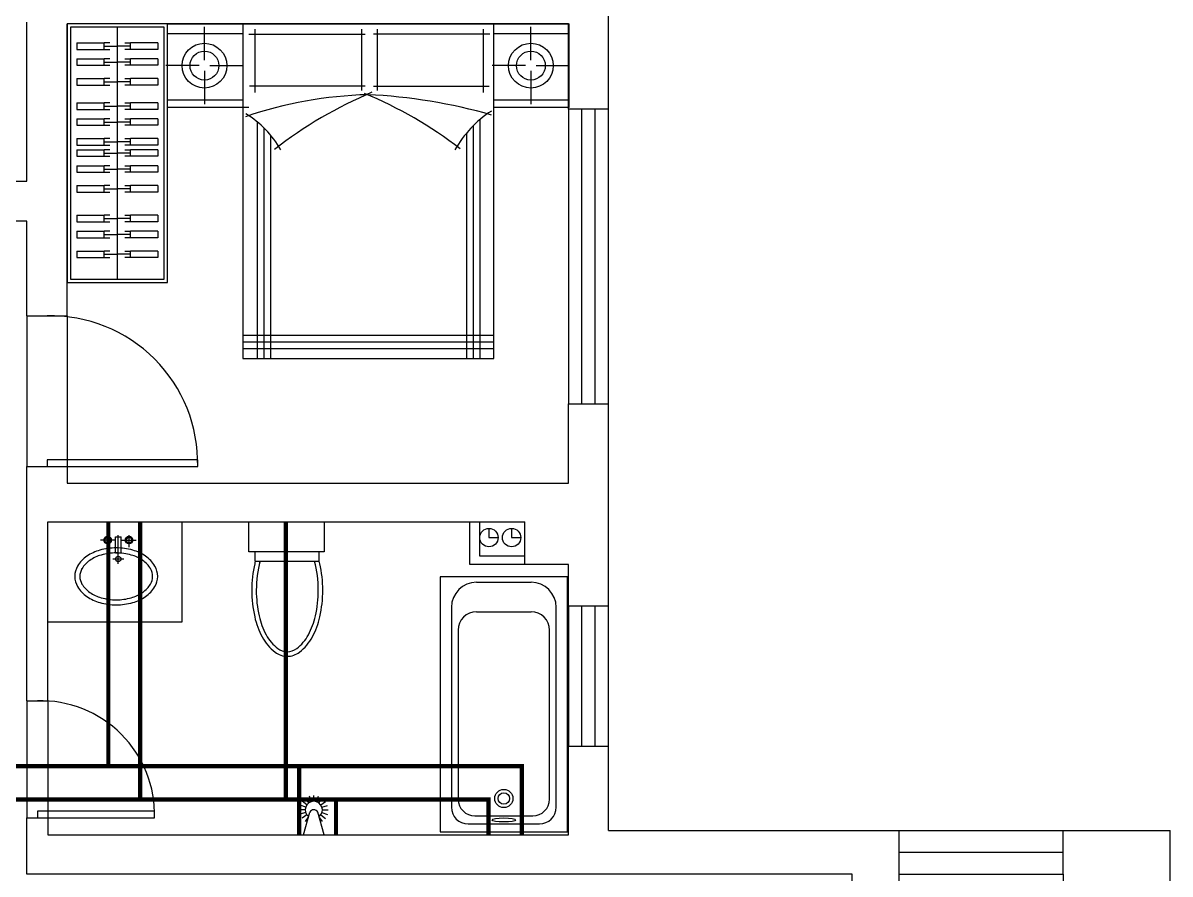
# Model space of a CAD drawing. Header units: millimetres. Extents: x -1705246 to 222838, y -3231245 to 126310.
# Drawn here: x 202090 to 208942, y 3425 to 8510 of the extents above; entities that cross this region are included whole.
import ezdxf

# ---------------------------------------------------------------- set-up
doc = ezdxf.new("R2010")
doc.units = ezdxf.units.MM
doc.linetypes.add('ACAD_ISO03W100', pattern=[30, 12, -18])
for name, color, linetype in [('016-P平面家具', 1, 'Continuous'), ('250', 250, 'Continuous'), ('家具', 1, 'Continuous'), ('家具内线', 8, 'Continuous'), ('家具外线', 1, 'Continuous')]:
    doc.layers.add(name, color=color, linetype=linetype)
doc.linetypes.add('FENCELINE1', pattern='A,6.35,-2.54,[133,ltypeshp.shx,S=2.54,R=0,X=-2.54,Y=0],-2.54,25.4', length=36.83)

msp = doc.modelspace()

# ---------------------------------------------------------------- linework, layer by layer
at = {"color": 250}
for p, q in [((205588.3, 7995), (205588.3, 8745)), ((202113.3, 7565), (202113.3, 8515)), ((205348.3, 8505), (202353.3, 8505)), ((202353.3, 6760), (202353.3, 8505)), ((202953.3, 8505), (202353.3, 8505)), ((202353.3, 8505), (202353.3, 6960)), ((202953.3, 6960), (202953.3, 8505)), ((205348.3, 7995), (205348.3, 8505)), ((202933.3, 8485), (202373.3, 8485)), ((202373.3, 8485), (202373.3, 6980)), ((202653.3, 8485), (202653.3, 6980)), ((202933.3, 6980), (202933.3, 8485)), ((202411.5, 8391.2), (202411.5, 8352.3)), ((202411.5, 8391.2), (202574.2, 8391.2)), ((202574.2, 8352.3), (202574.2, 8391.2)), ((202607.9, 8391.2), (202574.2, 8391.2)), ((202574.2, 8371.8), (202653.3, 8371.8)), ((202732.3, 8371.8), (202653.3, 8371.8)), ((202698.6, 8391.2), (202732.3, 8391.2)), ((202732.3, 8352.3), (202732.3, 8391.2)), ((202895, 8391.2), (202732.3, 8391.2)), ((202895, 8391.2), (202895, 8352.3)), ((202411.5, 8352.3), (202574.2, 8352.3)), ((202411.5, 8295.7), (202411.5, 8256.8)), ((202411.5, 8295.7), (202574.2, 8295.7)), ((202574.2, 8352.3), (202607.9, 8352.3)), ((202574.2, 8256.8), (202574.2, 8295.7)), ((202607.9, 8295.7), (202574.2, 8295.7)), ((202732.3, 8352.3), (202698.6, 8352.3)), ((202698.6, 8295.7), (202732.3, 8295.7)), ((202895, 8352.3), (202732.3, 8352.3)), ((202732.3, 8256.8), (202732.3, 8295.7)), ((202895, 8295.7), (202732.3, 8295.7)), ((202895, 8295.7), (202895, 8256.8)), ((202411.5, 8256.8), (202574.2, 8256.8)), ((202574.2, 8276.3), (202653.3, 8276.3)), ((202574.2, 8256.8), (202607.9, 8256.8)), ((202732.3, 8276.3), (202653.3, 8276.3)), ((202732.3, 8256.8), (202698.6, 8256.8)), ((202895, 8256.8), (202732.3, 8256.8)), ((202411.5, 8177.6), (202411.5, 8138.7)), ((202411.5, 8177.6), (202574.2, 8177.6)), ((202574.2, 8138.7), (202574.2, 8177.6)), ((202607.9, 8177.6), (202574.2, 8177.6)), ((202574.2, 8158.1), (202653.3, 8158.1)), ((202732.3, 8158.1), (202653.3, 8158.1)), ((202698.6, 8177.6), (202732.3, 8177.6)), ((202732.3, 8138.7), (202732.3, 8177.6)), ((202895, 8177.6), (202732.3, 8177.6)), ((202895, 8177.6), (202895, 8138.7)), ((202411.5, 8138.7), (202574.2, 8138.7)), ((202574.2, 8138.7), (202607.9, 8138.7)), ((202732.3, 8138.7), (202698.6, 8138.7)), ((202895, 8138.7), (202732.3, 8138.7)), ((202411.5, 8032.7), (202411.5, 7993.8)), ((202411.5, 8032.7), (202574.2, 8032.7)), ((202574.2, 7993.8), (202574.2, 8032.7)), ((202607.9, 8032.7), (202574.2, 8032.7)), ((202698.6, 8032.7), (202732.3, 8032.7)), ((202732.3, 7993.8), (202732.3, 8032.7)), ((202895, 8032.7), (202732.3, 8032.7)), ((202895, 8032.7), (202895, 7993.8)), ((202411.5, 7993.8), (202574.2, 7993.8)), ((202574.2, 8013.2), (202653.3, 8013.2)), ((202574.2, 7993.8), (202607.9, 7993.8)), ((202732.3, 8013.2), (202653.3, 8013.2)), ((202732.3, 7993.8), (202698.6, 7993.8)), ((202895, 7993.8), (202732.3, 7993.8)), ((205588.3, 7995), (205348.3, 7995)), ((205348.3, 7995), (205348.3, 6235)), ((205428.3, 6235), (205428.3, 7995)), ((205508.3, 6235), (205508.3, 7995)), ((205588.3, 6235), (205588.3, 7995)), ((202411.5, 7937.2), (202411.5, 7898.3)), ((202411.5, 7937.2), (202574.2, 7937.2)), ((202411.5, 7898.3), (202574.2, 7898.3)), ((202574.2, 7898.3), (202574.2, 7937.2)), ((202607.9, 7937.2), (202574.2, 7937.2)), ((202574.2, 7917.7), (202653.3, 7917.7)), ((202574.2, 7898.3), (202607.9, 7898.3)), ((202732.3, 7917.7), (202653.3, 7917.7)), ((202698.6, 7937.2), (202732.3, 7937.2)), ((202732.3, 7898.3), (202698.6, 7898.3)), ((202732.3, 7898.3), (202732.3, 7937.2)), ((202895, 7937.2), (202732.3, 7937.2)), ((202895, 7898.3), (202732.3, 7898.3)), ((202895, 7937.2), (202895, 7898.3)), ((202411.5, 7819.1), (202411.5, 7780.1)), ((202411.5, 7819.1), (202574.2, 7819.1)), ((202574.2, 7780.1), (202574.2, 7819.1)), ((202607.9, 7819.1), (202574.2, 7819.1)), ((202698.6, 7819.1), (202732.3, 7819.1)), ((202732.3, 7780.1), (202732.3, 7819.1)), ((202895, 7819.1), (202732.3, 7819.1)), ((202895, 7819.1), (202895, 7780.1)), ((202411.5, 7780.1), (202574.2, 7780.1)), ((202411.5, 7752), (202411.5, 7713.1)), ((202411.5, 7752), (202574.2, 7752)), ((202574.2, 7799.6), (202653.3, 7799.6)), ((202574.2, 7780.1), (202607.9, 7780.1)), ((202574.2, 7713.1), (202574.2, 7752)), ((202607.9, 7752), (202574.2, 7752)), ((202732.3, 7799.6), (202653.3, 7799.6)), ((202732.3, 7780.1), (202698.6, 7780.1)), ((202698.6, 7752), (202732.3, 7752)), ((202895, 7780.1), (202732.3, 7780.1)), ((202732.3, 7713.1), (202732.3, 7752)), ((202895, 7752), (202732.3, 7752)), ((202895, 7752), (202895, 7713.1)), ((202411.5, 7713.1), (202574.2, 7713.1)), ((202574.2, 7732.5), (202653.3, 7732.5)), ((202574.2, 7713.1), (202607.9, 7713.1)), ((202732.3, 7732.5), (202653.3, 7732.5)), ((202732.3, 7713.1), (202698.6, 7713.1)), ((202895, 7713.1), (202732.3, 7713.1)), ((202411.5, 7656.5), (202411.5, 7617.6)), ((202411.5, 7656.5), (202574.2, 7656.5)), ((202411.5, 7617.6), (202574.2, 7617.6)), ((202574.2, 7617.6), (202574.2, 7656.5)), ((202607.9, 7656.5), (202574.2, 7656.5)), ((202574.2, 7637), (202653.3, 7637)), ((202574.2, 7617.6), (202607.9, 7617.6)), ((202732.3, 7637), (202653.3, 7637)), ((202698.6, 7656.5), (202732.3, 7656.5)), ((202732.3, 7617.6), (202698.6, 7617.6)), ((202732.3, 7617.6), (202732.3, 7656.5)), ((202895, 7656.5), (202732.3, 7656.5)), ((202895, 7617.6), (202732.3, 7617.6)), ((202895, 7656.5), (202895, 7617.6)), ((202013.3, 7565), (202113.3, 7565)), ((202411.5, 7538.4), (202411.5, 7499.4)), ((202411.5, 7538.4), (202574.2, 7538.4)), ((202574.2, 7499.4), (202574.2, 7538.4)), ((202607.9, 7538.4), (202574.2, 7538.4)), ((202698.6, 7538.4), (202732.3, 7538.4)), ((202732.3, 7499.4), (202732.3, 7538.4)), ((202895, 7538.4), (202732.3, 7538.4)), ((202895, 7538.4), (202895, 7499.4)), ((202411.5, 7499.4), (202574.2, 7499.4)), ((202574.2, 7518.9), (202653.3, 7518.9)), ((202574.2, 7499.4), (202607.9, 7499.4)), ((202732.3, 7518.9), (202653.3, 7518.9)), ((202732.3, 7499.4), (202698.6, 7499.4)), ((202895, 7499.4), (202732.3, 7499.4)), ((202411.5, 7361), (202411.5, 7322.1)), ((202411.5, 7361), (202574.2, 7361)), ((202574.2, 7322.1), (202574.2, 7361)), ((202607.9, 7361), (202574.2, 7361)), ((202574.2, 7341.6), (202653.3, 7341.6)), ((202732.3, 7341.6), (202653.3, 7341.6)), ((202698.6, 7361), (202732.3, 7361)), ((202732.3, 7322.1), (202732.3, 7361)), ((202895, 7361), (202732.3, 7361)), ((202895, 7361), (202895, 7322.1)), ((202113.3, 7325), (202013.3, 7325)), ((202113.3, 6760), (202113.3, 7325)), ((202411.5, 7322.1), (202574.2, 7322.1)), ((202411.5, 7265.6), (202411.5, 7226.6)), ((202411.5, 7265.6), (202574.2, 7265.6)), ((202574.2, 7322.1), (202607.9, 7322.1)), ((202574.2, 7226.6), (202574.2, 7265.6)), ((202607.9, 7265.6), (202574.2, 7265.6)), ((202732.3, 7322.1), (202698.6, 7322.1)), ((202698.6, 7265.6), (202732.3, 7265.6)), ((202895, 7322.1), (202732.3, 7322.1)), ((202732.3, 7226.6), (202732.3, 7265.6)), ((202895, 7265.6), (202732.3, 7265.6)), ((202895, 7265.6), (202895, 7226.6)), ((202411.5, 7226.6), (202574.2, 7226.6)), ((202574.2, 7246.1), (202653.3, 7246.1)), ((202574.2, 7226.6), (202607.9, 7226.6)), ((202732.3, 7246.1), (202653.3, 7246.1)), ((202732.3, 7226.6), (202698.6, 7226.6)), ((202895, 7226.6), (202732.3, 7226.6)), ((202411.5, 7147.4), (202411.5, 7108.5)), ((202411.5, 7147.4), (202574.2, 7147.4)), ((202574.2, 7108.5), (202574.2, 7147.4)), ((202607.9, 7147.4), (202574.2, 7147.4)), ((202574.2, 7128), (202653.3, 7128)), ((202732.3, 7128), (202653.3, 7128)), ((202698.6, 7147.4), (202732.3, 7147.4)), ((202732.3, 7108.5), (202732.3, 7147.4)), ((202895, 7147.4), (202732.3, 7147.4)), ((202895, 7147.4), (202895, 7108.5)), ((202411.5, 7108.5), (202574.2, 7108.5)), ((202574.2, 7108.5), (202607.9, 7108.5)), ((202732.3, 7108.5), (202698.6, 7108.5)), ((202895, 7108.5), (202732.3, 7108.5)), ((202353.3, 6960), (202953.3, 6960)), ((202373.3, 6980), (202933.3, 6980)), ((202113.3, 6760), (202353.3, 6760)), ((202113.3, 6760), (202113.3, 5860)), ((202353.3, 6760), (202353.3, 5860)), ((205348.3, 5760), (205348.3, 6235)), ((205348.3, 6235), (205588.3, 6235)), ((205588.3, 5025), (205588.3, 6235)), ((203133.3, 5900), (202233.3, 5900)), ((202233.3, 5900), (202233.3, 5860)), ((203133.3, 5860), (203133.3, 5900)), ((202113.3, 4460), (202113.3, 5860)), ((202113.3, 5860), (202353.3, 5860)), ((202233.3, 5860), (203133.3, 5860)), ((202353.3, 5860), (202353.3, 5760)), ((202353.3, 5760), (205348.3, 5760)), ((202238.3, 4460), (202238.3, 5530)), ((202238.3, 5530), (205088.3, 5530)), ((202238.3, 5530), (203038.3, 5530)), ((202238.3, 4930), (202238.3, 5530)), ((203038.3, 5530), (203038.3, 4930)), ((204758.3, 5275), (204758.3, 5530)), ((204818.3, 5325), (204818.3, 5530)), ((204873.3, 5490), (204873.3, 5435)), ((205008.5, 5490), (205008.5, 5435)), ((205088.3, 5275), (205088.3, 5530)), ((204873.3, 5435), (204928.3, 5435)), ((205008.5, 5435), (205063.5, 5435)), ((205088.3, 5325), (204818.3, 5325)), ((205088.3, 5275), (204758.3, 5275)), ((205348.3, 5275), (205088.3, 5275)), ((205348.3, 5025), (205348.3, 5275)), ((205588.3, 5025), (205348.3, 5025)), ((205348.3, 5025), (205348.3, 4190)), ((205428.3, 4190), (205428.3, 5025)), ((205508.3, 4190), (205508.3, 5025)), ((205588.3, 4190), (205588.3, 5025)), ((203038.3, 4930), (202238.3, 4930)), ((202113.3, 4460), (202238.3, 4460)), ((202113.3, 4460), (202113.3, 3760)), ((202238.3, 4460), (202238.3, 3760)), ((205348.3, 3660), (205348.3, 4190)), ((205348.3, 4190), (205588.3, 4190)), ((205588.3, 3685), (205588.3, 4190)), ((202875.8, 3800), (202175.8, 3800)), ((202175.8, 3800), (202175.8, 3760)), ((202875.8, 3760), (202875.8, 3800)), ((202113.3, 3425), (202113.3, 3760)), ((202113.3, 3760), (202238.3, 3760)), ((202175.8, 3760), (202875.8, 3760)), ((202238.3, 3760), (202238.3, 3660)), ((202238.3, 3660), (205348.3, 3660)), ((205588.3, 3685), (207323.3, 3685)), ((207323.3, 3425), (207323.3, 3685)), ((207323.3, 3685), (208303.3, 3685)), ((208303.3, 3425), (208303.3, 3685)), ((208303.3, 3685), (208941.9, 3685)), ((208941.9, 2985), (208941.9, 3685)), ((207043.3, 3425), (202113.3, 3425)), ((207043.3, 2615), (207043.3, 3425)), ((207323.3, 2615), (207323.3, 3425)), ((207323.3, 3425), (208303.3, 3425)), ((208303.3, 3425), (208303.3, 2985))]:
    msp.add_line(p, q, dxfattribs=at)
at = {"color": 250, "linetype": 'FENCELINE1', "ltscale": 10}
msp.add_line((207323.3, 3555), (208303.3, 3555), dxfattribs=at)
at = {"color": 1, "linetype": 'ACAD_ISO03W100', "lineweight": 30, "ltscale": 5, "const_width": 25}
for points in [[(197380, 3335), (199210, 3335), (199210, 1960), (201710, 1960), (201710, 4070), (202600, 4070), (202600, 5530)], [(202600, 4070), (205070, 4070), (205070, 3660)], [(203740, 4060), (203740, 3660)]]:
    msp.add_lwpolyline(points, dxfattribs=at)
at = {"color": 250}
for centre in [(204873.3, 5435), (205008.5, 5435)]:
    msp.add_circle(centre, 55, dxfattribs=at)
for centre, radius, start, end in [((202253.3, 5880), 880.2, 358.69805, 91.30195), ((202195.8, 3780), 680.3, 358.31532, 91.68468)]:
    msp.add_arc(centre, radius, start, end, dxfattribs=at)
at = {"layer": '016-P平面家具', "color": 250}
for p, q in [((202953.3, 8005), (202953.3, 8505)), ((202953.3, 8505), (203423.2, 8505)), ((203403.3, 8505), (203403.3, 6505)), ((203416.7, 8505), (204900.4, 8505)), ((204903.3, 6505), (204903.3, 8505)), ((204903.3, 8005), (204903.3, 8505)), ((204903.3, 8505), (205353.3, 8505)), ((205353.3, 8005), (205353.3, 8505)), ((203439.3, 8005), (202953.3, 8005)), ((205353.3, 8005), (204903.3, 8005)), ((203403.3, 6505), (204903.3, 6505))]:
    msp.add_line(p, q, dxfattribs=at)
for centre, radius, start, end in [((205175.3, 5718.9), 2578.7, 112.83505, 127.87064), ((203179.6, 5792), 2485.7, 52.26679, 67.51038), ((204215.9, 5622.7), 2459.5, 91.59147, 108.90253), ((204002.6, 4873), 3211.5, 73.97377, 87.4015), ((203111.5, 7459.8), 594.4, 29.33826, 58.65815), ((205247.4, 7429.2), 660.8, 122.99553, 150.8543)]:
    msp.add_arc(centre, radius, start, end, dxfattribs=at)
at = {"layer": '250', "color": 5, "const_width": 25}
for points in [[(196988.3, 2900), (198810, 2900), (198810, 1420), (201900, 1420), (201900, 3870), (202790, 3870), (202790, 5530)], [(202790, 3870), (203660, 3870), (203660, 5530)], [(203660, 3870), (204870, 3870), (204870, 3660)], [(203960, 3870), (203960, 3660)]]:
    msp.add_lwpolyline(points, dxfattribs=at)
at = {"layer": '家具', "color": 250}
for p, q in [((203403.3, 8445), (202953.3, 8445)), ((203173.7, 8287), (203173.7, 8486.2)), ((203438.8, 8442.4), (204134, 8442.4)), ((203476.7, 8093.5), (203476.7, 8472.8)), ((204111.9, 8472.8), (204111.9, 8106.4)), ((204878.5, 8442.4), (204183.3, 8442.4)), ((204205.5, 8472.8), (204205.5, 8106.4)), ((204840.6, 8093.5), (204840.6, 8472.8)), ((205353.3, 8445), (204903.3, 8445)), ((205123.7, 8287), (205123.7, 8486.2)), ((203141.7, 8255), (202942.5, 8255)), ((203173.7, 8223), (203173.7, 8023.8)), ((203205.7, 8255), (203404.9, 8255)), ((205091.7, 8255), (204892.5, 8255)), ((205123.7, 8223), (205123.7, 8023.8)), ((205155.7, 8255), (205354.9, 8255)), ((204134, 8131.3), (203442.5, 8131.3)), ((204183.3, 8131.3), (204874.8, 8131.3)), ((202953.3, 8050), (203403.3, 8050)), ((204903.3, 8050), (205353.3, 8050)), ((203488.1, 7919.8), (203488.1, 6505)), ((203528.1, 7883.7), (203528.1, 6505)), ((204778.4, 7894.1), (204778.4, 6505)), ((204818.4, 7928.4), (204818.4, 6505)), ((203568.1, 7839.9), (203568.1, 6505)), ((204738.4, 7852.5), (204738.4, 6505)), ((203403.3, 6644.4), (204903.3, 6644.4)), ((203403.3, 6604.4), (204903.3, 6604.4)), ((203403.3, 6564.4), (204903.3, 6564.4))]:
    msp.add_line(p, q, dxfattribs=at)
for centre, radius in [((203173.7, 8255), 133.9), ((205123.7, 8255), 133.9), ((203173.7, 8255), 86.2), ((205123.7, 8255), 86.2)]:
    msp.add_circle(centre, radius, dxfattribs=at)
at = {"layer": '家具内线', "color": 250}
for p, q in [((202643, 5419.9), (202552.3, 5419.9)), ((202593.7, 5378.4), (202593.7, 5449.6)), ((202659.2, 5278.6), (202659.2, 5449.6)), ((202675.4, 5419.9), (202766, 5419.9)), ((202724.7, 5378.4), (202724.7, 5449.6)), ((203859.4, 5350), (203477.6, 5350)), ((202626.8, 5307.5), (202691.6, 5307.5)), ((203477.6, 5294.9), (203859.4, 5294.9)), ((204799.1, 4992), (205125.1, 4992)), ((204689.1, 4882), (204689.1, 3872.5)), ((205235.1, 3872.5), (205235.1, 4882)), ((203785.8, 3839.2), (203757.7, 3860)), ((203797.2, 3850.4), (203776.9, 3878.9)), ((203811.6, 3857.6), (203801.1, 3890.9)), ((203827.4, 3859.9), (203827.7, 3894.9)), ((203843.2, 3857.3), (203854.3, 3890.4)), ((203857.4, 3849.9), (203878.2, 3877.9)), ((203868.6, 3838.4), (203897.1, 3858.7)), ((203775.7, 3809.2), (203740.8, 3809.5)), ((203778.1, 3793.4), (203744.8, 3782.9)), ((203778.4, 3825), (203745.2, 3836.1)), ((203785.2, 3779), (203756.8, 3758.7)), ((203868.1, 3778.3), (203896.1, 3757.5)), ((203875.5, 3792.5), (203908.6, 3781.4)), ((203875.7, 3824.1), (203909.1, 3834.6)), ((203878.1, 3808.3), (203913.1, 3807.9)), ((204789.1, 3772.5), (205135.1, 3772.5)), ((203793.9, 3764.1), (203775.6, 3739.5)), ((203860.8, 3761.2), (203876.9, 3738.6))]:
    msp.add_line(p, q, dxfattribs=at)
for centre, radius in [((202594.8, 5419.9), 16.2), ((202723.6, 5419.9), 16.2), ((204962.1, 3876.5), 34.6)]:
    msp.add_circle(centre, radius, dxfattribs=at)
for centre, radius, start, end in [((202579.9, 5166.4), 161.1, 124.49736, 148.92079), ((202620.3, 5107.6), 232.5, 105.88916, 124.49736), ((202646.8, 5014.7), 329.1, 90, 105.88916), ((202646.8, 5014.7), 329.1, 74.11084, 90), ((202673.3, 5107.6), 232.5, 55.50264, 74.11084), ((202713.7, 5166.4), 161.1, 31.07921, 55.50264), ((204187.5, 5120.4), 704.1, 165.6544, 180), ((203930.8, 5177.6), 441.1, 165.49156, 167.44142), ((203149.5, 5120.4), 704.1, 0, 14.3456), ((202518.3, 5203.6), 89.1, 148.92079, 180), ((202775.3, 5203.6), 89.1, 0, 31.07921), ((202518.3, 5203.6), 89.1, 180, 211.07921), ((202579.9, 5240.7), 161.1, 211.07921, 235.50264), ((202713.7, 5240.7), 161.1, 304.49736, 328.92079), ((202775.3, 5203.6), 89.1, 328.92079, 0), ((202620.3, 5299.6), 232.5, 235.50264, 254.11084), ((202646.8, 5392.5), 329.1, 254.11084, 270), ((202646.8, 5392.5), 329.1, 270, 285.88916), ((202673.3, 5299.6), 232.5, 285.88916, 304.49736), ((204187.5, 5120.4), 704.1, 180, 192.55858), ((203149.5, 5120.4), 704.1, 347.44142, 0), ((203930.8, 5063.2), 441.1, 192.55858, 208.27173), ((203406.3, 5063.2), 441.1, 331.72827, 347.44142), ((204799.1, 4882), 110, 90, 180), ((205125.1, 4882), 110, 0, 90), ((203769.1, 4976.3), 257.6, 208.27173, 232.39697), ((203567.9, 4976.3), 257.6, 307.60303, 331.72827), ((203668.5, 4845.7), 92.6, 232.39697, 270), ((203668.5, 4845.7), 92.6, 270, 307.60303), ((204789.1, 3872.5), 100, 180, 270), ((205135.1, 3872.5), 100, 270, 0)]:
    msp.add_arc(centre, radius, start, end, dxfattribs=at)
msp.add_ellipse((204962.1, 3748.5), major_axis=(-70.3, 0), ratio=0.170706, dxfattribs=at)
at = {"layer": '家具外线', "color": 250}
for p, q in [((203438, 5350), (203438, 5530)), ((203438, 5530), (203888.5, 5530)), ((203888.5, 5530), (203888.5, 5350)), ((202643, 5343.4), (202643, 5440.6)), ((202643, 5440.6), (202675.4, 5440.6)), ((202675.4, 5343.4), (202675.4, 5440.6)), ((203477.6, 5350), (203438, 5350)), ((203477.6, 5294.9), (203477.6, 5350)), ((203859.4, 5294.9), (203859.4, 5350)), ((203888.5, 5350), (203859.4, 5350)), ((202643, 5343.4), (202675.4, 5343.4)), ((204581.1, 5200.5), (204581.1, 3676.5)), ((205343.1, 5200.5), (204581.1, 5200.5)), ((204799.1, 5168.3), (205125.1, 5168.3)), ((205343.1, 3676.5), (205343.1, 5200.5)), ((204649.1, 5018.3), (204649.1, 3824.5)), ((205275.1, 3824.5), (205275.1, 5018.3)), ((203764.9, 3660), (203802.6, 3795.4)), ((203888.9, 3660), (203851.3, 3795.4)), ((204749.1, 3724.5), (205175.1, 3724.5)), ((204581.1, 3676.5), (205343.1, 3676.5))]:
    msp.add_line(p, q, dxfattribs=at)
for centre, radius in [((202594.8, 5419.9), 22.7), ((202723.6, 5419.9), 22.7), ((202658.8, 5307.5), 16.2), ((204962.1, 3876.5), 54.6)]:
    msp.add_circle(centre, radius, dxfattribs=at)
for centre, radius, start, end in [((202620.3, 5107.6), 262.5, 105.88916, 124.49736), ((202646.8, 5014.7), 359.1, 90, 105.88916), ((202646.8, 5014.7), 359.1, 74.11084, 90), ((202673.3, 5107.6), 262.5, 55.50264, 74.11084), ((202579.9, 5166.4), 191.1, 124.49736, 148.92079), ((202713.7, 5166.4), 191.1, 31.07921, 55.50264), ((204187.5, 5120.4), 731.1, 167.44142, 180), ((203930.8, 5177.6), 468.1, 165.49156, 167.44142), ((203406.3, 5177.6), 468.1, 12.55858, 14.50844), ((203149.5, 5120.4), 731.1, 0, 12.55858), ((202518.3, 5203.6), 119.1, 148.92079, 180), ((202775.3, 5203.6), 119.1, 0, 31.07921), ((202518.3, 5203.6), 119.1, 180, 211.07921), ((202579.9, 5240.7), 191.1, 211.07921, 235.50264), ((202713.7, 5240.7), 191.1, 304.49736, 328.92079), ((202775.3, 5203.6), 119.1, 328.92079, 0), ((204799.1, 5018.3), 150, 90, 180), ((205125.1, 5018.3), 150, 0, 90), ((202620.3, 5299.6), 262.5, 235.50264, 254.11084), ((202673.3, 5299.6), 262.5, 285.88916, 304.49736), ((204187.5, 5120.4), 731.1, 180, 192.55858), ((203149.5, 5120.4), 731.1, 347.44142, 0), ((202646.8, 5392.5), 359.1, 254.11084, 270), ((202646.8, 5392.5), 359.1, 270, 285.88916), ((203930.8, 5063.2), 468.1, 192.55858, 208.27173), ((203406.3, 5063.2), 468.1, 331.72827, 347.44142), ((203769.1, 4976.3), 284.6, 208.27173, 232.39697), ((203567.9, 4976.3), 284.6, 307.60303, 331.72827), ((203668.5, 4845.7), 119.6, 232.39697, 270), ((203668.5, 4845.7), 119.6, 270, 307.60303), ((203826.9, 3808.7), 51.2, 308.39691, 231.60309), ((203826.9, 3779.9), 28.9, 32.50784, 147.49216), ((204749.1, 3824.5), 100, 180, 270), ((205175.1, 3824.5), 100, 270, 0)]:
    msp.add_arc(centre, radius, start, end, dxfattribs=at)

doc.saveas('drawing.dxf')
